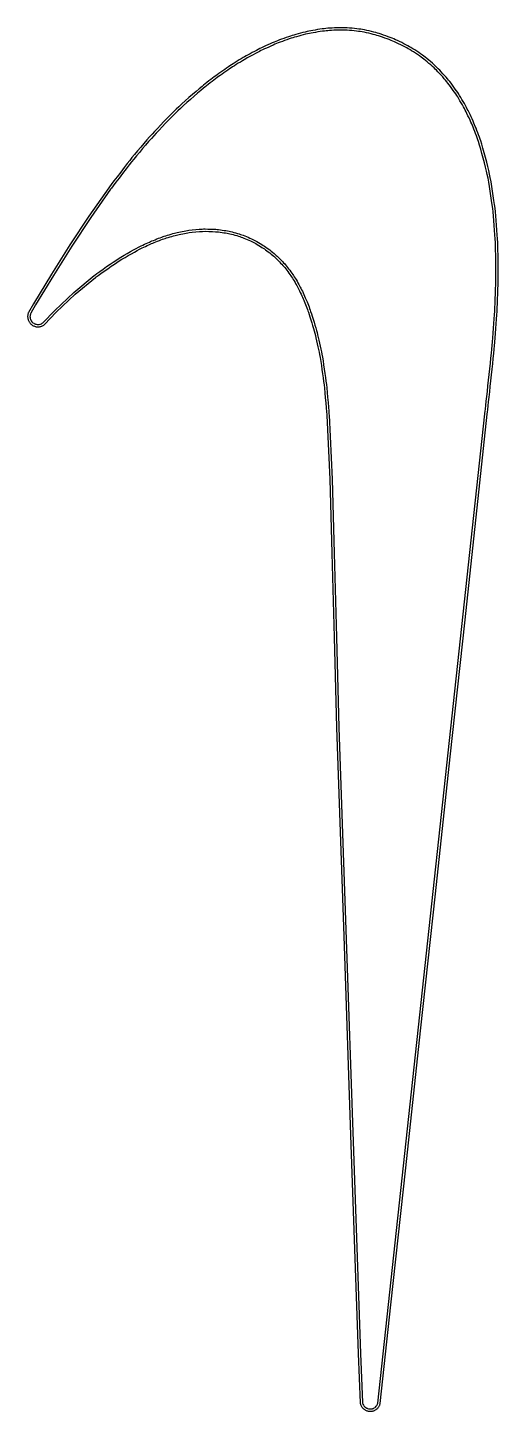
# Model space of a CAD drawing. Header units: metres. Extents: x 202 to 242, y 296 to 414.
import ezdxf

# ---------------------------------------------------------------- set-up
doc = ezdxf.new("R2010")
doc.units = ezdxf.units.M
doc.layers.add('LAYER_1', color=7, linetype='CONTINUOUS')

msp = doc.modelspace()

# ---------------------------------------------------------------- linework, layer by layer
at = {"layer": 'LAYER_1', "color": 250}
msp.add_open_spline([(201.9934, 389.6028), (201.9934, 389.6028), (201.9983, 389.6578), (201.9983, 389.6578), (201.9983, 389.6578), (202.0043, 389.7122), (202.0043, 389.7122), (202.0043, 389.7122), (202.016, 389.7665), (202.016, 389.7665), (202.016, 389.7665), (202.0297, 389.8201), (202.0297, 389.8201), (202.0297, 389.8201), (202.0463, 389.8723), (202.0463, 389.8723), (202.0463, 389.8723), (202.0671, 389.9231), (202.0671, 389.9231), (202.0671, 389.9231), (202.5003, 390.6615), (202.5003, 390.6615), (202.5003, 390.6615), (204.0293, 393.1835), (204.0293, 393.1835), (204.0293, 393.1835), (205.597, 395.6783), (205.597, 395.6783), (205.597, 395.6783), (207.2191, 398.1375), (207.2191, 398.1375), (207.2191, 398.1375), (208.9152, 400.5453), (208.9152, 400.5453), (208.9152, 400.5453), (210.2438, 402.313), (210.7052, 402.8863), (211.1677, 403.4603), (212.1192, 404.587), (212.6145, 405.1324), (213.1108, 405.6796), (214.1339, 406.7436), (214.6687, 407.2533), (215.201, 407.7634), (216.3105, 408.7382), (216.8789, 409.2091), (217.1635, 409.4451), (217.7492, 409.8949), (218.0469, 410.1143), (218.3446, 410.3324), (218.9507, 410.7553), (219.2601, 410.9578), (219.5688, 411.1607), (220.1978, 411.5505), (220.5192, 411.7347), (220.8395, 411.9195), (221.4932, 412.2705), (221.8255, 412.4339), (222.1582, 412.5972), (222.8341, 412.9041), (223.1795, 413.0431), (223.5224, 413.1821), (224.2198, 413.4361), (224.5747, 413.5451), (224.9289, 413.6552), (225.644, 413.8446), (226.0063, 413.9198), (226.3675, 413.9949), (227.0978, 414.111), (227.465, 414.147), (227.8344, 414.1829), (228.577, 414.2154), (228.9477, 414.2062), (229.3185, 414.1978), (230.0593, 414.136), (230.4259, 414.0785), (230.7903, 414.0224), (231.5117, 413.8566), (231.8666, 413.7536), (232.2222, 413.6495), (232.9186, 413.3959), (233.259, 413.2505), (233.5988, 413.1059), (234.263, 412.7771), (234.5841, 412.593), (234.9037, 412.4099), (235.5225, 412.0056), (235.8174, 411.7837), (236.1123, 411.5618), (236.6739, 411.0799), (236.9385, 410.8231), (237.2038, 410.5659), (237.7019, 410.0191), (237.9347, 409.7333), (238.1662, 409.4494), (238.5948, 408.8532), (238.7945, 408.5459), (238.9959, 408.2379), (239.3631, 407.6008), (239.5325, 407.2745), (239.7025, 406.9482), (240.0126, 406.2789), (240.1555, 405.9396), (240.298, 405.6002), (240.5619, 404.9112), (240.6741, 404.5613), (240.8995, 403.8614), (241.2833, 402.4386), (241.4364, 401.7193), (241.5892, 401.0007), (241.8097, 399.5465), (241.8957, 398.8166), (241.9825, 398.0874), (242.0929, 396.6217), (242.1279, 395.8879), (242.1624, 395.1548), (242.1811, 393.6858), (242.1741, 392.9514), (242.1674, 392.2162), (242.113, 390.7458), (242.0728, 390.0117), (242.033, 389.2772), (241.9208, 387.8114), (241.8545, 387.079), (241.7222, 385.6146), (241.2311, 381.231), (241.2311, 381.231), (241.2311, 381.231), (240.5996, 375.3848), (240.5996, 375.3848), (240.5996, 375.3848), (239.3349, 363.6944), (239.3349, 363.6944), (239.3349, 363.6944), (238.0699, 352.0016), (238.0699, 352.0016), (238.0699, 352.0016), (236.8062, 340.3137), (236.8062, 340.3137), (236.8062, 340.3137), (235.5419, 328.6216), (235.5419, 328.6216), (235.5419, 328.6216), (234.2775, 316.938), (234.2775, 316.938), (234.2775, 316.938), (233.0131, 305.2452), (233.0131, 305.2452), (233.0131, 305.2452), (232.0994, 296.8374), (232.0994, 296.8374), (232.0994, 296.8374), (232.0903, 296.8004), (232.0903, 296.8004), (232.0903, 296.8004), (232.0726, 296.7467), (232.0726, 296.7467), (232.0726, 296.7467), (232.0525, 296.6963), (232.0525, 296.6963), (232.0525, 296.6963), (232.0296, 296.6451), (232.0296, 296.6451), (232.0296, 296.6451), (232.0035, 296.5975), (232.0035, 296.5975), (232.0035, 296.5975), (231.9746, 296.5506), (231.9746, 296.5506), (231.9746, 296.5506), (231.9421, 296.5054), (231.9421, 296.5054), (231.9421, 296.5054), (231.9079, 296.4624), (231.9079, 296.4624), (231.9079, 296.4624), (231.8698, 296.4218), (231.8698, 296.4218), (231.8698, 296.4218), (231.8299, 296.3841), (231.8299, 296.3841), (231.8299, 296.3841), (231.7879, 296.3477), (231.7879, 296.3477), (231.7879, 296.3477), (231.7431, 296.3164), (231.7431, 296.3164), (231.7431, 296.3164), (231.6969, 296.286), (231.6969, 296.286), (231.6969, 296.286), (231.6479, 296.2585), (231.6479, 296.2585), (231.6479, 296.2585), (231.5992, 296.2349), (231.5992, 296.2349), (231.5992, 296.2349), (231.5474, 296.2144), (231.5474, 296.2144), (231.5474, 296.2144), (231.4951, 296.1975), (231.4951, 296.1975), (231.4951, 296.1975), (231.4419, 296.183), (231.4419, 296.183), (231.4419, 296.183), (231.3882, 296.171), (231.3882, 296.171), (231.3882, 296.171), (231.3332, 296.1643), (231.3332, 296.1643), (231.3332, 296.1643), (231.2789, 296.1608), (231.2789, 296.1608), (231.2789, 296.1608), (231.2228, 296.1608), (231.2228, 296.1608), (231.2228, 296.1608), (231.1678, 296.1636), (231.1678, 296.1636), (231.1678, 296.1636), (231.1127, 296.1703), (231.1127, 296.1703), (231.1127, 296.1703), (231.0584, 296.1802), (231.0584, 296.1802), (231.0584, 296.1802), (231.0051, 296.1936), (231.0051, 296.1936), (231.0051, 296.1936), (230.9522, 296.2102), (230.9522, 296.2102), (230.9522, 296.2102), (230.9004, 296.2296), (230.9004, 296.2296), (230.9004, 296.2296), (230.8503, 296.2525), (230.8503, 296.2525), (230.8503, 296.2525), (230.8012, 296.279), (230.8012, 296.279), (230.8012, 296.279), (230.755, 296.3082), (230.755, 296.3082), (230.755, 296.3082), (230.7109, 296.34), (230.7109, 296.34), (230.7109, 296.34), (230.6675, 296.3742), (230.6675, 296.3742), (230.6675, 296.3742), (230.6262, 296.4127), (230.6262, 296.4127), (230.6262, 296.4127), (230.5885, 296.4518), (230.5885, 296.4518), (230.5885, 296.4518), (230.5525, 296.4949), (230.5525, 296.4949), (230.5525, 296.4949), (230.5201, 296.539), (230.5201, 296.539), (230.5201, 296.539), (230.4897, 296.5848), (230.4897, 296.5848), (230.4897, 296.5848), (230.4629, 296.6342), (230.4629, 296.6342), (230.4629, 296.6342), (230.4403, 296.6836), (230.4403, 296.6836), (230.4403, 296.6836), (230.4195, 296.734), (230.4195, 296.734), (230.4195, 296.734), (230.4022, 296.787), (230.4022, 296.787), (230.4022, 296.787), (230.3878, 296.8416), (230.3878, 296.8416), (230.3878, 296.8416), (230.3761, 296.8946), (230.3761, 296.8946), (230.3761, 296.8946), (230.2128, 301.099), (230.2128, 301.099), (230.2128, 301.099), (229.599, 318.8934), (229.599, 318.8934), (229.599, 318.8934), (228.9844, 336.6964), (228.9844, 336.6964), (228.9844, 336.6964), (228.6779, 345.5973), (228.6779, 345.5973), (228.6779, 345.5973), (228.3709, 354.494), (228.3709, 354.494), (228.3709, 354.494), (228.1512, 362.2054), (228.1512, 362.2054), (228.1512, 362.2054), (227.9624, 369.3883), (227.9624, 369.3883), (227.9624, 369.3883), (227.7917, 375.6889), (227.7917, 375.6889), (227.7917, 375.6889), (227.5306, 381.1365), (227.5306, 381.1365), (227.5306, 381.1365), (227.3733, 383.0933), (227.2967, 383.7432), (227.2198, 384.3923), (227.0336, 385.687), (226.915, 386.3297), (226.8304, 386.7873), (226.6286, 387.6978), (226.5107, 388.1476), (226.3915, 388.5995), (226.1195, 389.4938), (225.9671, 389.9355), (225.8761, 390.1993), (225.6757, 390.7218), (225.566, 390.9786), (225.4566, 391.2358), (225.2231, 391.7434), (225.0926, 391.9907), (224.9631, 392.237), (224.6841, 392.7192), (224.5313, 392.9507), (224.3768, 393.1821), (224.0455, 393.6294), (223.8656, 393.84), (223.6843, 394.0524), (223.2966, 394.4528), (223.0892, 394.6394), (222.8817, 394.8274), (222.4407, 395.1746), (222.2107, 395.334), (221.9804, 395.4931), (221.4995, 395.7828), (221.2501, 395.9105), (221.0014, 396.0382), (220.4874, 396.2608), (220.2249, 396.3535), (219.9604, 396.4467), (219.4174, 396.5963), (219.143, 396.6534), (218.8689, 396.7106), (218.3122, 396.7875), (218.0324, 396.8104), (217.7527, 396.8333), (217.1896, 396.8457), (216.9092, 396.8361), (216.6287, 396.8266), (216.0685, 396.7748), (215.7909, 396.7349), (215.5132, 396.695), (214.9629, 396.5829), (214.6906, 396.5158), (214.4193, 396.4481), (213.8817, 396.2869), (213.6164, 396.1959), (213.3511, 396.1048), (212.829, 395.8988), (212.5711, 395.788), (212.3136, 395.6769), (211.8041, 395.4402), (211.5554, 395.3107), (211.0594, 395.0514), (210.0865, 394.4933), (209.6152, 394.1917), (209.1431, 393.8897), (207.7867, 392.8999), (207.7867, 392.8999), (207.7867, 392.8999), (206.0599, 391.4746), (206.0599, 391.4746), (206.0599, 391.4746), (204.4381, 389.9348), (204.4381, 389.9348), (204.4381, 389.9348), (203.4299, 388.8909), (203.4299, 388.8909), (203.4299, 388.8909), (203.4059, 388.8711), (203.4059, 388.8711), (203.4059, 388.8711), (203.3611, 388.839), (203.3611, 388.839), (203.3611, 388.839), (203.3135, 388.8105), (203.3135, 388.8105), (203.3135, 388.8105), (203.2659, 388.7833), (203.2659, 388.7833), (203.2659, 388.7833), (203.2151, 388.7607), (203.2151, 388.7607), (203.2151, 388.7607), (203.1639, 388.7417), (203.1639, 388.7417), (203.1639, 388.7417), (203.1117, 388.7237), (203.1117, 388.7237), (203.1117, 388.7237), (203.0577, 388.711), (203.0577, 388.711), (203.0577, 388.711), (203.0034, 388.7), (203.0034, 388.7), (203.0034, 388.7), (202.9491, 388.6937), (202.9491, 388.6937), (202.9491, 388.6937), (202.8947, 388.6905), (202.8947, 388.6905), (202.8947, 388.6905), (202.8386, 388.6912), (202.8386, 388.6912), (202.8386, 388.6912), (202.7829, 388.6947), (202.7829, 388.6947), (202.7829, 388.6947), (202.7286, 388.7029), (202.7286, 388.7029), (202.7286, 388.7029), (202.675, 388.7134), (202.675, 388.7134), (202.675, 388.7134), (202.621, 388.7272), (202.621, 388.7272), (202.621, 388.7272), (202.5695, 388.7441), (202.5695, 388.7441), (202.5695, 388.7441), (202.5169, 388.7653), (202.5169, 388.7653), (202.5169, 388.7653), (202.4689, 388.7889), (202.4689, 388.7889), (202.4689, 388.7889), (202.4192, 388.8157), (202.4192, 388.8157), (202.4192, 388.8157), (202.373, 388.8461), (202.373, 388.8461), (202.373, 388.8461), (202.3289, 388.8785), (202.3289, 388.8785), (202.3289, 388.8785), (202.2869, 388.9142), (202.2869, 388.9142), (202.2869, 388.9142), (202.2477, 388.953), (202.2477, 388.953), (202.2477, 388.953), (202.2089, 388.9918), (202.2089, 388.9918), (202.2089, 388.9918), (202.1747, 389.0359), (202.1747, 389.0359), (202.1747, 389.0359), (202.1423, 389.0803), (202.1423, 389.0803), (202.1423, 389.0803), (202.1126, 389.1272), (202.1126, 389.1272), (202.1126, 389.1272), (202.0865, 389.1756), (202.0865, 389.1756), (202.0865, 389.1756), (202.0636, 389.2257), (202.0636, 389.2257), (202.0636, 389.2257), (202.0435, 389.2772), (202.0435, 389.2772), (202.0435, 389.2772), (202.0273, 389.3308), (202.0273, 389.3308), (202.0273, 389.3308), (202.0135, 389.3827), (202.0135, 389.3827), (202.0135, 389.3827), (202.0029, 389.4373), (202.0029, 389.4373), (202.0029, 389.4373), (201.9969, 389.4927), (201.9969, 389.4927), (201.9969, 389.4927), (201.9927, 389.5474), (201.9927, 389.5474), (201.9927, 389.5474), (201.9934, 389.6028), (201.9934, 389.6028)], degree=3, knots=[0, 0, 0, 0, 0.00606061, 0.00606061, 0.00606061, 0.01212121, 0.01212121, 0.01212121, 0.01818182, 0.01818182, 0.01818182, 0.02424242, 0.02424242, 0.02424242, 0.03030303, 0.03030303, 0.03030303, 0.03636364, 0.03636364, 0.03636364, 0.04242424, 0.04242424, 0.04242424, 0.04848485, 0.04848485, 0.04848485, 0.05454545, 0.05454545, 0.05454545, 0.06060606, 0.06060606, 0.06060606, 0.06666667, 0.06666667, 0.06666667, 0.07272727, 0.07272727, 0.07272727, 0.07878788, 0.07878788, 0.07878788, 0.08484848, 0.08484848, 0.08484848, 0.09090909, 0.09090909, 0.09090909, 0.0969697, 0.0969697, 0.0969697, 0.1030303, 0.1030303, 0.1030303, 0.10909091, 0.10909091, 0.10909091, 0.11515152, 0.11515152, 0.11515152, 0.12121212, 0.12121212, 0.12121212, 0.12727273, 0.12727273, 0.12727273, 0.13333333, 0.13333333, 0.13333333, 0.13939394, 0.13939394, 0.13939394, 0.14545455, 0.14545455, 0.14545455, 0.15151515, 0.15151515, 0.15151515, 0.15757576, 0.15757576, 0.15757576, 0.16363636, 0.16363636, 0.16363636, 0.16969697, 0.16969697, 0.16969697, 0.17575758, 0.17575758, 0.17575758, 0.18181818, 0.18181818, 0.18181818, 0.18787879, 0.18787879, 0.18787879, 0.19393939, 0.19393939, 0.19393939, 0.2, 0.2, 0.2, 0.20606061, 0.20606061, 0.20606061, 0.21212121, 0.21212121, 0.21212121, 0.21818182, 0.21818182, 0.21818182, 0.22424242, 0.22424242, 0.22424242, 0.23030303, 0.23030303, 0.23030303, 0.23636364, 0.23636364, 0.23636364, 0.24242424, 0.24242424, 0.24242424, 0.24848485, 0.24848485, 0.24848485, 0.25454545, 0.25454545, 0.25454545, 0.26060606, 0.26060606, 0.26060606, 0.26666667, 0.26666667, 0.26666667, 0.27272727, 0.27272727, 0.27272727, 0.27878788, 0.27878788, 0.27878788, 0.28484848, 0.28484848, 0.28484848, 0.29090909, 0.29090909, 0.29090909, 0.2969697, 0.2969697, 0.2969697, 0.3030303, 0.3030303, 0.3030303, 0.30909091, 0.30909091, 0.30909091, 0.31515152, 0.31515152, 0.31515152, 0.32121212, 0.32121212, 0.32121212, 0.32727273, 0.32727273, 0.32727273, 0.33333333, 0.33333333, 0.33333333, 0.33939394, 0.33939394, 0.33939394, 0.34545455, 0.34545455, 0.34545455, 0.35151515, 0.35151515, 0.35151515, 0.35757576, 0.35757576, 0.35757576, 0.36363636, 0.36363636, 0.36363636, 0.36969697, 0.36969697, 0.36969697, 0.37575758, 0.37575758, 0.37575758, 0.38181818, 0.38181818, 0.38181818, 0.38787879, 0.38787879, 0.38787879, 0.39393939, 0.39393939, 0.39393939, 0.4, 0.4, 0.4, 0.40606061, 0.40606061, 0.40606061, 0.41212121, 0.41212121, 0.41212121, 0.41818182, 0.41818182, 0.41818182, 0.42424242, 0.42424242, 0.42424242, 0.43030303, 0.43030303, 0.43030303, 0.43636364, 0.43636364, 0.43636364, 0.44242424, 0.44242424, 0.44242424, 0.44848485, 0.44848485, 0.44848485, 0.45454545, 0.45454545, 0.45454545, 0.46060606, 0.46060606, 0.46060606, 0.46666667, 0.46666667, 0.46666667, 0.47272727, 0.47272727, 0.47272727, 0.47878788, 0.47878788, 0.47878788, 0.48484848, 0.48484848, 0.48484848, 0.49090909, 0.49090909, 0.49090909, 0.4969697, 0.4969697, 0.4969697, 0.5030303, 0.5030303, 0.5030303, 0.50909091, 0.50909091, 0.50909091, 0.51515152, 0.51515152, 0.51515152, 0.52121212, 0.52121212, 0.52121212, 0.52727273, 0.52727273, 0.52727273, 0.53333333, 0.53333333, 0.53333333, 0.53939394, 0.53939394, 0.53939394, 0.54545455, 0.54545455, 0.54545455, 0.55151515, 0.55151515, 0.55151515, 0.55757576, 0.55757576, 0.55757576, 0.56363636, 0.56363636, 0.56363636, 0.56969697, 0.56969697, 0.56969697, 0.57575758, 0.57575758, 0.57575758, 0.58181818, 0.58181818, 0.58181818, 0.58787879, 0.58787879, 0.58787879, 0.59393939, 0.59393939, 0.59393939, 0.6, 0.6, 0.6, 0.60606061, 0.60606061, 0.60606061, 0.61212121, 0.61212121, 0.61212121, 0.61818182, 0.61818182, 0.61818182, 0.62424242, 0.62424242, 0.62424242, 0.63030303, 0.63030303, 0.63030303, 0.63636364, 0.63636364, 0.63636364, 0.64242424, 0.64242424, 0.64242424, 0.64848485, 0.64848485, 0.64848485, 0.65454545, 0.65454545, 0.65454545, 0.66060606, 0.66060606, 0.66060606, 0.66666667, 0.66666667, 0.66666667, 0.67272727, 0.67272727, 0.67272727, 0.67878788, 0.67878788, 0.67878788, 0.68484848, 0.68484848, 0.68484848, 0.69090909, 0.69090909, 0.69090909, 0.6969697, 0.6969697, 0.6969697, 0.7030303, 0.7030303, 0.7030303, 0.70909091, 0.70909091, 0.70909091, 0.71515152, 0.71515152, 0.71515152, 0.72121212, 0.72121212, 0.72121212, 0.72727273, 0.72727273, 0.72727273, 0.73333333, 0.73333333, 0.73333333, 0.73939394, 0.73939394, 0.73939394, 0.74545455, 0.74545455, 0.74545455, 0.75151515, 0.75151515, 0.75151515, 0.75757576, 0.75757576, 0.75757576, 0.76363636, 0.76363636, 0.76363636, 0.76969697, 0.76969697, 0.76969697, 0.77575758, 0.77575758, 0.77575758, 0.78181818, 0.78181818, 0.78181818, 0.78787879, 0.78787879, 0.78787879, 0.79393939, 0.79393939, 0.79393939, 0.8, 0.8, 0.8, 0.80606061, 0.80606061, 0.80606061, 0.81212121, 0.81212121, 0.81212121, 0.81818182, 0.81818182, 0.81818182, 0.82424242, 0.82424242, 0.82424242, 0.83030303, 0.83030303, 0.83030303, 0.83636364, 0.83636364, 0.83636364, 0.84242424, 0.84242424, 0.84242424, 0.84848485, 0.84848485, 0.84848485, 0.85454545, 0.85454545, 0.85454545, 0.86060606, 0.86060606, 0.86060606, 0.86666667, 0.86666667, 0.86666667, 0.87272727, 0.87272727, 0.87272727, 0.87878788, 0.87878788, 0.87878788, 0.88484848, 0.88484848, 0.88484848, 0.89090909, 0.89090909, 0.89090909, 0.8969697, 0.8969697, 0.8969697, 0.9030303, 0.9030303, 0.9030303, 0.90909091, 0.90909091, 0.90909091, 0.91515152, 0.91515152, 0.91515152, 0.92121212, 0.92121212, 0.92121212, 0.92727273, 0.92727273, 0.92727273, 0.93333333, 0.93333333, 0.93333333, 0.93939394, 0.93939394, 0.93939394, 0.94545455, 0.94545455, 0.94545455, 0.95151515, 0.95151515, 0.95151515, 0.95757576, 0.95757576, 0.95757576, 0.96363636, 0.96363636, 0.96363636, 0.96969697, 0.96969697, 0.96969697, 0.97575758, 0.97575758, 0.97575758, 0.98181818, 0.98181818, 0.98181818, 0.98787879, 0.98787879, 0.98787879, 0.99393939, 0.99393939, 0.99393939, 1, 1, 1, 1], dxfattribs=at)
at = {"layer": 'LAYER_1', "color": 7}
msp.add_open_spline([(231.2229, 296.3609), (231.2229, 296.3609), (231.1781, 296.3631), (231.1781, 296.3631), (231.1781, 296.3631), (231.0935, 296.3772), (231.0935, 296.3772), (231.0935, 296.3772), (231.012, 296.4012), (231.012, 296.4012), (231.012, 296.4012), (230.9707, 296.417), (230.9707, 296.417), (230.9707, 296.417), (230.933, 296.4347), (230.933, 296.4347), (230.933, 296.4347), (230.8613, 296.4777), (230.8613, 296.4777), (230.8613, 296.4777), (230.7922, 296.531), (230.7922, 296.531), (230.7922, 296.531), (230.7315, 296.5913), (230.7315, 296.5913), (230.7315, 296.5913), (230.7061, 296.6227), (230.7061, 296.6227), (230.7061, 296.6227), (230.6567, 296.695), (230.6567, 296.695), (230.6567, 296.695), (230.6207, 296.7691), (230.6207, 296.7691), (230.6207, 296.7691), (230.6056, 296.8079), (230.6056, 296.8079), (230.6056, 296.8079), (230.5925, 296.8488), (230.5925, 296.8488), (230.5925, 296.8488), (230.5752, 296.9197), (230.5752, 296.9197), (230.5752, 296.9197), (230.4126, 301.1069), (230.4126, 301.1069), (230.4126, 301.1069), (228.5708, 354.5005), (228.5708, 354.5005), (228.5708, 354.5005), (228.351, 362.2111), (228.351, 362.2111), (228.351, 362.2111), (228.1622, 369.3933), (228.1622, 369.3933), (228.1622, 369.3933), (227.9915, 375.694), (227.9915, 375.694), (227.9915, 375.694), (227.7304, 381.1465), (227.7304, 381.1465), (227.7234, 381.2329), (227.5717, 383.121), (227.4962, 383.7666), (227.4154, 384.4421), (227.2302, 385.7241), (227.1124, 386.3662), (227.0242, 386.841), (226.822, 387.7484), (226.7042, 388.1982), (226.5857, 388.6465), (226.3151, 389.5387), (226.1567, 390.0002), (226.0622, 390.2739), (225.8611, 390.7974), (225.7499, 391.0571), (225.6342, 391.3298), (225.3993, 391.8378), (225.2698, 392.0833), (225.1375, 392.3348), (224.8528, 392.827), (224.6973, 393.0612), (224.5449, 393.2898), (224.2087, 393.747), (224.0178, 393.97), (223.8291, 394.1908), (223.4357, 394.5961), (223.2233, 394.7877), (223.0145, 394.9768), (222.5697, 395.3289), (222.3241, 395.4986), (222.0832, 395.6654), (221.596, 395.9579), (221.3416, 396.0884), (221.0799, 396.2225), (220.5599, 396.4472), (220.2911, 396.5424), (220.0222, 396.637), (219.4737, 396.7887), (219.1844, 396.8493), (218.8895, 396.9104), (218.3226, 396.9873), (218.0495, 397.0102), (217.8389, 397.0268), (217.4583, 397.0395), (217.1443, 397.0395), (217.0526, 397.0395), (216.97, 397.0381), (216.903, 397.036), (216.6218, 397.0264), (216.0577, 396.9753), (215.7628, 396.9326), (215.4746, 396.891), (214.9144, 396.7767), (214.6431, 396.71), (214.3538, 396.638), (213.8102, 396.4736), (213.5516, 396.3851), (213.2817, 396.2927), (212.7518, 396.0831), (212.4918, 395.9716), (212.2315, 395.8591), (211.7147, 395.6185), (211.4639, 395.488), (210.9865, 395.2389), (210.0072, 394.6801), (209.5077, 394.3598), (209.0357, 394.0585), (207.7248, 393.1018), (207.6687, 393.0612), (207.6687, 393.0612), (205.933, 391.6289), (205.933, 391.6289), (205.933, 391.6289), (204.3003, 390.0799), (204.3003, 390.0799), (204.3003, 390.0799), (203.2861, 389.03), (203.2861, 389.03), (203.2861, 389.03), (203.2459, 389.0025), (203.2459, 389.0025), (203.2459, 389.0025), (203.1676, 388.9577), (203.1676, 388.9577), (203.1676, 388.9577), (203.0931, 388.9284), (203.0931, 388.9284), (203.0931, 388.9284), (203.0469, 388.9125), (203.0469, 388.9125), (203.0469, 388.9125), (202.964, 388.8963), (202.964, 388.8963), (202.964, 388.8963), (202.8815, 388.89), (202.8815, 388.89), (202.8815, 388.89), (202.7954, 388.8942), (202.7954, 388.8942), (202.7954, 388.8942), (202.7128, 388.9094), (202.7128, 388.9094), (202.7128, 388.9094), (202.6705, 388.9207), (202.6705, 388.9207), (202.6705, 388.9207), (202.6328, 388.9341), (202.6328, 388.9341), (202.6328, 388.9341), (202.5929, 388.9506), (202.5929, 388.9506), (202.5929, 388.9506), (202.5548, 388.9697), (202.5548, 388.9697), (202.5548, 388.9697), (202.5156, 388.9912), (202.5156, 388.9912), (202.5156, 388.9912), (202.4476, 389.0399), (202.4476, 389.0399), (202.4476, 389.0399), (202.4172, 389.0667), (202.4172, 389.0667), (202.4172, 389.0667), (202.3516, 389.1316), (202.3516, 389.1316), (202.3516, 389.1316), (202.3061, 389.1958), (202.3061, 389.1958), (202.3061, 389.1958), (202.2821, 389.2343), (202.2821, 389.2343), (202.2821, 389.2343), (202.2627, 389.271), (202.2627, 389.271), (202.2627, 389.271), (202.2302, 389.3493), (202.2302, 389.3493), (202.2302, 389.3493), (202.2165, 389.3916), (202.2165, 389.3916), (202.2165, 389.3916), (202.1996, 389.4745), (202.1996, 389.4745), (202.1996, 389.4745), (202.1925, 389.5624), (202.1925, 389.5624), (202.1925, 389.5624), (202.1932, 389.6005), (202.1932, 389.6005), (202.1932, 389.6005), (202.2034, 389.6869), (202.2034, 389.6869), (202.2034, 389.6869), (202.2235, 389.7701), (202.2235, 389.7701), (202.2235, 389.7701), (202.2373, 389.8114), (202.2373, 389.8114), (202.2373, 389.8114), (202.2525, 389.8481), (202.2525, 389.8481), (202.2525, 389.8481), (202.6733, 390.5604), (202.6733, 390.5604), (202.6733, 390.5604), (204.2002, 393.0799), (204.2002, 393.0799), (204.2002, 393.0799), (205.7665, 395.5723), (205.7665, 395.5723), (205.7665, 395.5723), (207.3864, 398.0273), (207.3864, 398.0273), (207.3864, 398.0273), (209.0791, 400.43), (209.0791, 400.43), (209.089, 400.4427), (210.4062, 402.1964), (210.8617, 402.7608), (211.3227, 403.3337), (212.2742, 404.4595), (212.7628, 404.9982), (213.2464, 405.5323), (214.2656, 406.5924), (214.8064, 407.1085), (215.3416, 407.6203), (216.4475, 408.5915), (217.0063, 409.0551), (217.2787, 409.2805), (217.8527, 409.7229), (218.1652, 409.9529), (218.4492, 410.1614), (219.05, 410.5812), (219.3696, 410.7904), (219.6645, 410.9841), (220.2868, 411.3711), (220.6181, 411.5612), (220.9215, 411.7355), (221.5794, 412.09), (221.9135, 412.2548), (222.2366, 412.4132), (222.9066, 412.7176), (223.2537, 412.8577), (223.5878, 412.9928), (224.2778, 413.2443), (224.6338, 413.3537), (224.9675, 413.4581), (225.6854, 413.649), (226.047, 413.7241), (226.3895, 413.7947), (227.1198, 413.9125), (227.4842, 413.9478), (227.813, 413.9799), (228.4311, 414.0077), (228.8071, 414.0077), (228.8071, 414.0077), (228.9429, 414.0063), (228.9429, 414.0063), (229.3193, 413.9979), (230.0517, 413.9347), (230.3939, 413.8811), (230.7604, 413.8243), (231.4794, 413.6581), (231.8107, 413.5615), (232.1426, 413.4645), (232.8344, 413.2143), (233.1805, 413.0665), (233.5188, 412.9226), (234.1767, 412.5963), (234.4847, 412.4195), (234.8065, 412.2354), (235.4185, 411.8336), (235.6976, 411.6237), (235.9798, 411.4109), (236.5361, 410.9347), (236.7993, 410.6793), (237.0466, 410.4397), (237.5419, 409.8982), (237.7797, 409.6068), (238.0104, 409.3246), (238.4383, 408.7277), (238.627, 408.437), (238.8316, 408.1227), (239.1929, 407.4933), (239.3555, 407.1818), (239.5256, 406.8555), (239.8364, 406.1828), (239.9715, 405.8618), (240.1161, 405.5178), (240.3772, 404.8338), (240.4841, 404.5004), (240.7127, 403.7895), (241.0944, 402.3654), (241.2404, 401.6775), (241.3879, 400.9874), (241.6073, 399.5601), (241.6973, 398.7931), (241.7823, 398.0812), (241.8931, 396.6162), (241.9283, 395.8785), (241.9618, 395.1571), (241.9812, 393.6881), (241.9745, 392.9533), (241.9675, 392.2343), (241.9139, 390.7618), (241.8729, 390.0227), (241.8345, 389.308), (241.7223, 387.838), (241.656, 387.0968), (241.5251, 385.6515), (241.0372, 381.2971), (241.0326, 381.2537), (241.0326, 381.2537), (232.814, 305.2668), (232.814, 305.2668), (232.814, 305.2668), (231.901, 296.8591), (231.901, 296.8591), (231.901, 296.8591), (231.8664, 296.7695), (231.8664, 296.7695), (231.8664, 296.7695), (231.8474, 296.7264), (231.8474, 296.7264), (231.8474, 296.7264), (231.8047, 296.6555), (231.8047, 296.6555), (231.8047, 296.6555), (231.7796, 296.6213), (231.7796, 296.6213), (231.7796, 296.6213), (231.7521, 296.5878), (231.7521, 296.5878), (231.7521, 296.5878), (231.6928, 296.5289), (231.6928, 296.5289), (231.6928, 296.5289), (231.6583, 296.5006), (231.6583, 296.5006), (231.6583, 296.5006), (231.5874, 296.4534), (231.5874, 296.4534), (231.5874, 296.4534), (231.5503, 296.4329), (231.5503, 296.4329), (231.5503, 296.4329), (231.5129, 296.4156), (231.5129, 296.4156), (231.5129, 296.4156), (231.4731, 296.4001), (231.4731, 296.4001), (231.4731, 296.4001), (231.4332, 296.387), (231.4332, 296.387), (231.4332, 296.387), (231.3457, 296.3666), (231.3457, 296.3666), (231.3457, 296.3666), (231.2734, 296.3609), (231.2734, 296.3609), (231.2734, 296.3609), (231.2229, 296.3609), (231.2229, 296.3609)], degree=3, knots=[0, 0, 0, 0, 0.0078125, 0.0078125, 0.0078125, 0.015625, 0.015625, 0.015625, 0.0234375, 0.0234375, 0.0234375, 0.03125, 0.03125, 0.03125, 0.0390625, 0.0390625, 0.0390625, 0.046875, 0.046875, 0.046875, 0.0546875, 0.0546875, 0.0546875, 0.0625, 0.0625, 0.0625, 0.0703125, 0.0703125, 0.0703125, 0.078125, 0.078125, 0.078125, 0.0859375, 0.0859375, 0.0859375, 0.09375, 0.09375, 0.09375, 0.1015625, 0.1015625, 0.1015625, 0.109375, 0.109375, 0.109375, 0.1171875, 0.1171875, 0.1171875, 0.125, 0.125, 0.125, 0.1328125, 0.1328125, 0.1328125, 0.140625, 0.140625, 0.140625, 0.1484375, 0.1484375, 0.1484375, 0.15625, 0.15625, 0.15625, 0.1640625, 0.1640625, 0.1640625, 0.171875, 0.171875, 0.171875, 0.1796875, 0.1796875, 0.1796875, 0.1875, 0.1875, 0.1875, 0.1953125, 0.1953125, 0.1953125, 0.203125, 0.203125, 0.203125, 0.2109375, 0.2109375, 0.2109375, 0.21875, 0.21875, 0.21875, 0.2265625, 0.2265625, 0.2265625, 0.234375, 0.234375, 0.234375, 0.2421875, 0.2421875, 0.2421875, 0.25, 0.25, 0.25, 0.2578125, 0.2578125, 0.2578125, 0.265625, 0.265625, 0.265625, 0.2734375, 0.2734375, 0.2734375, 0.28125, 0.28125, 0.28125, 0.2890625, 0.2890625, 0.2890625, 0.296875, 0.296875, 0.296875, 0.3046875, 0.3046875, 0.3046875, 0.3125, 0.3125, 0.3125, 0.3203125, 0.3203125, 0.3203125, 0.328125, 0.328125, 0.328125, 0.3359375, 0.3359375, 0.3359375, 0.34375, 0.34375, 0.34375, 0.3515625, 0.3515625, 0.3515625, 0.359375, 0.359375, 0.359375, 0.3671875, 0.3671875, 0.3671875, 0.375, 0.375, 0.375, 0.3828125, 0.3828125, 0.3828125, 0.390625, 0.390625, 0.390625, 0.3984375, 0.3984375, 0.3984375, 0.40625, 0.40625, 0.40625, 0.4140625, 0.4140625, 0.4140625, 0.421875, 0.421875, 0.421875, 0.4296875, 0.4296875, 0.4296875, 0.4375, 0.4375, 0.4375, 0.4453125, 0.4453125, 0.4453125, 0.453125, 0.453125, 0.453125, 0.4609375, 0.4609375, 0.4609375, 0.46875, 0.46875, 0.46875, 0.4765625, 0.4765625, 0.4765625, 0.484375, 0.484375, 0.484375, 0.4921875, 0.4921875, 0.4921875, 0.5, 0.5, 0.5, 0.5078125, 0.5078125, 0.5078125, 0.515625, 0.515625, 0.515625, 0.5234375, 0.5234375, 0.5234375, 0.53125, 0.53125, 0.53125, 0.5390625, 0.5390625, 0.5390625, 0.546875, 0.546875, 0.546875, 0.5546875, 0.5546875, 0.5546875, 0.5625, 0.5625, 0.5625, 0.5703125, 0.5703125, 0.5703125, 0.578125, 0.578125, 0.578125, 0.5859375, 0.5859375, 0.5859375, 0.59375, 0.59375, 0.59375, 0.6015625, 0.6015625, 0.6015625, 0.609375, 0.609375, 0.609375, 0.6171875, 0.6171875, 0.6171875, 0.625, 0.625, 0.625, 0.6328125, 0.6328125, 0.6328125, 0.640625, 0.640625, 0.640625, 0.6484375, 0.6484375, 0.6484375, 0.65625, 0.65625, 0.65625, 0.6640625, 0.6640625, 0.6640625, 0.671875, 0.671875, 0.671875, 0.6796875, 0.6796875, 0.6796875, 0.6875, 0.6875, 0.6875, 0.6953125, 0.6953125, 0.6953125, 0.703125, 0.703125, 0.703125, 0.7109375, 0.7109375, 0.7109375, 0.71875, 0.71875, 0.71875, 0.7265625, 0.7265625, 0.7265625, 0.734375, 0.734375, 0.734375, 0.7421875, 0.7421875, 0.7421875, 0.75, 0.75, 0.75, 0.7578125, 0.7578125, 0.7578125, 0.765625, 0.765625, 0.765625, 0.7734375, 0.7734375, 0.7734375, 0.78125, 0.78125, 0.78125, 0.7890625, 0.7890625, 0.7890625, 0.796875, 0.796875, 0.796875, 0.8046875, 0.8046875, 0.8046875, 0.8125, 0.8125, 0.8125, 0.8203125, 0.8203125, 0.8203125, 0.828125, 0.828125, 0.828125, 0.8359375, 0.8359375, 0.8359375, 0.84375, 0.84375, 0.84375, 0.8515625, 0.8515625, 0.8515625, 0.859375, 0.859375, 0.859375, 0.8671875, 0.8671875, 0.8671875, 0.875, 0.875, 0.875, 0.8828125, 0.8828125, 0.8828125, 0.890625, 0.890625, 0.890625, 0.8984375, 0.8984375, 0.8984375, 0.90625, 0.90625, 0.90625, 0.9140625, 0.9140625, 0.9140625, 0.921875, 0.921875, 0.921875, 0.9296875, 0.9296875, 0.9296875, 0.9375, 0.9375, 0.9375, 0.9453125, 0.9453125, 0.9453125, 0.953125, 0.953125, 0.953125, 0.9609375, 0.9609375, 0.9609375, 0.96875, 0.96875, 0.96875, 0.9765625, 0.9765625, 0.9765625, 0.984375, 0.984375, 0.984375, 0.9921875, 0.9921875, 0.9921875, 1, 1, 1, 1], dxfattribs=at)

doc.saveas('drawing.dxf')
